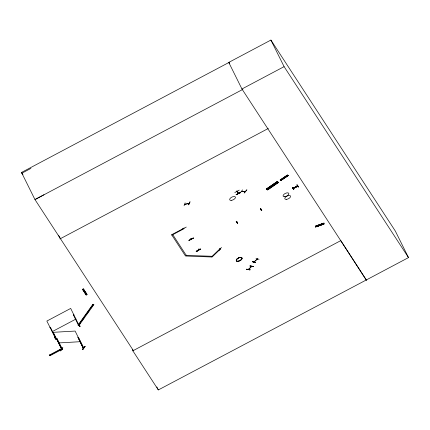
<?xml version="1.0" encoding="UTF-8"?>
<svg xmlns="http://www.w3.org/2000/svg" width="430" height="430" viewBox="0 0 430 430"><rect width="100%" height="100%" fill="white"/><g stroke="black" fill="none" stroke-linecap="round" stroke-linejoin="round"><path stroke-width="0.64" d="M62.06 348.891L61.528 349.02L61.791 349.418M62.248 349.278L56.932 338.652L62.253 349.262L61.818 349.284L62.178 349.262M219.945 249.099L219.676 249.099M293.781 189.415L292.4 187.27L293.583 189.571L293.749 189.275M277.646 181.858L277.259 181.498L266.304 189.119L266.67 189.356L277.651 181.852L277.248 181.594M278.194 182.207L278.559 182.444L267.573 189.926L267.202 189.695L278.205 182.153L267.202 189.695L267.438 189.85M278.42 182.352L267.573 189.926M287.466 174.988L280.269 180.105M280.123 180.014L287.53 175.069M288.036 175.386L288.299 175.564L280.731 180.406L288.057 175.402M288.191 175.413L280.865 180.482L288.304 175.558M191.264 239.144L191.038 238.752M191.56 239.435L191.468 239.241M237.14 191.699L236.806 191.081M55.244 338.098L55.744 337.84M55.588 337.539L55.061 337.695L55.508 337.582M55.448 337.491L55.706 337.98L50.417 327.235L50.014 327.445L50.417 327.235M78.824 325.725L78.561 325.22M260.94 209.577L260.44 209.835L260.983 209.647M185.131 202.858L184.072 205.75M190.092 201.821L188.614 204.879L189.877 201.896M248.411 269.438L251.641 266.412L251.249 266.638M248.529 269.459L248.76 269.099M246.567 269.336L250.013 269.873L246.75 269.191M250.147 269.701L246.691 269.207L250.018 269.879M254.178 261.972L254.254 261.719M252.437 261.644L255.571 262.407M255.441 262.531L252.249 261.768M55.701 337.969L55.33 338.039M78.717 325.655L79.211 325.505L79.023 325.101M260.489 209.813L260.892 209.598M92.88 304.338L78.067 325.096L78.233 325.429L79.029 325.381L93.842 304.623L93.675 304.289L92.88 304.338L93.047 304.671L78.233 325.429M79.254 324.505L80.421 322.865M82.372 320.135L84.71 316.856M86.661 314.126L88.999 310.847M90.95 308.116L93.675 304.289M56.932 338.652L56.486 338.775L56.851 338.759M61.571 349.02L61.839 349.3M62.775 347.574L60.635 350.912M62.828 347.762L60.582 350.88M83.248 348.176L83.011 347.784L83.479 347.623L83.656 348.144L83.243 348.166L78.045 337.432L78.416 337.41L83.732 348.02L83.302 348.042L83.662 348.026M78.416 337.41L77.97 337.539M83.065 347.892L83.398 347.773M83.2 348.171L78.045 337.432M84.748 346.327L85.027 346.499L82.571 349.649L84.731 346.317L85.043 346.521M82.469 349.429L84.86 346.505M82.78 349.617L85.011 346.494M199.058 248.696L196.978 251.776M221.445 247.438L218.972 250.507M240.069 193.016L242.601 189.867M246.772 189.867L244.202 193.022L246.911 189.867M198.493 250.083L198.166 250.007L198.601 250.185M257.43 259.064L257.194 259.274M186.593 255.42L186.072 256.027L212.124 257L220.676 248.814L220.02 248.701L211.469 256.887L211.99 256.28L186.593 255.42L186.426 255.087M54.486 336.926L55.916 339.162L55.669 339.291L54.562 337.093M237.43 223.423L237.682 223.321L236.328 221.23L237.629 223.277M248.615 269.395L251.641 266.412M292.438 187.416L293.835 189.442M256.017 258.441L259.037 259.295M254.125 261.999L257.269 259.027M255.447 262.558L252.388 261.633M189.157 203.465L184.825 204.357M198.198 250.217L198.649 250.174L198.192 250.335M277.286 181.567L266.272 189.093L266.681 189.35M266.433 189.2L277.431 181.713M266.455 189.216L277.533 181.723M280.209 180.068L287.616 175.08M245.423 191.511L241.547 191.511M237.478 222.138L237.059 222.326M219.778 248.954L219.542 248.701M83.13 347.671L83.592 348.176L75.132 331.062L53.277 332.32L61.764 349.418M21.887 173.215L30.912 168.393M43.989 194.747L34.964 199.568L21.5 172.441L229.41 62.226M228.755 62.414L270.911 40.065L395.31 231.023L408.5 257.591L366.344 279.941L241.945 88.989L228.755 62.414L229.47 63.516M241.945 88.989L284.101 66.639L408.5 257.591M242.875 89.354L34.964 199.568L133.343 350.579L132.859 350.842L132.795 349.601M59.942 238.919L268.341 128.446M171.731 234.801L171.898 235.129L183.814 228.814L183.556 228.421L171.64 234.737L185.491 256L186.362 255.544L172.769 234.673M82.501 289.288L83.372 288.831L86.908 294.254L87.07 294.588L86.204 295.05L82.501 289.288L86.204 295.05M82.668 289.621L83.533 289.164L87.07 294.588M296.974 185.034L297.221 184.895L298.549 186.937L298.302 187.072L296.92 184.862M293.023 188.195L297.533 185.884L293.072 188.265M295.953 186.889L297.721 186.174L293.163 188.367M52.132 331.686L75.965 319.055M49.563 354.992L61.474 348.671L61.898 349.402L49.982 355.717L49.563 354.992L49.982 355.717M49.724 355.32L61.641 349.004M58.899 350.574L60.598 349.671M366.51 280.5L340.77 240.628L132.838 350.81L158.326 389.935L366.344 279.941M239.236 190.119L234.807 192.554M237.704 193.554L239.945 192.377M238.279 193.29L239.962 192.409M236.134 194.656L240.682 192.414L236.129 194.639M181.75 229.351L186.276 227.072M191.151 238.962L191.092 239.241L190.759 238.682M191.619 238.688L192.753 238.129M188.931 240.381L193.527 238.032L188.921 240.365M188.996 240.483L193.473 237.957M236.387 221.267L236.134 221.391L237.435 223.45M237.51 221.993L237.166 222.299M261.843 210.485C258.64 206.325 262.149 209.566 261.612 210.635L260.36 208.523M73.444 315.023L73.89 314.884L73.444 315.023L78.717 325.752L79.136 325.558L70.687 308.428L46.854 321.06L55.395 338.141L55.131 337.641M196.155 251.297L200.633 248.943M196.236 251.426L200.713 249.072L196.182 251.34M78.432 324.209L79.84 326.477L80.087 326.348L78.475 324.209M54.368 337.233L54.508 336.889M55.293 338.077L55.787 337.91M249.921 266.041L253.329 266.552M315.55 226.363L323.978 223.267L315.55 226.363L315.507 226.019L323.978 223.084M323.983 223.105L315.561 226.175M323.946 223.939L315.496 226.965L323.94 224.111M315.523 226.906L323.946 223.799L323.94 224.095L315.529 226.965M184.878 204.223L189.221 203.347M245.181 191.371L245.455 191.371M257.371 258.973L253.979 262.004M236.962 191.001L237.226 191.404M237.011 191.49L238.295 193.522L238.053 193.102M184.148 228.266L184.008 228.368M191.173 238.951L191.038 239.241M198.321 250.179L198.359 249.916M298.302 187.072L296.985 184.975M61.882 349.02L61.587 349.047M237.166 191.409L238.473 193.371M93.047 304.671L93.842 304.623M58.555 342.946L80.405 341.689M61.759 349.407L62.173 349.386L62.017 348.891M241.972 191.371L241.617 191.388L245.508 191.404M21.5 172.441L22.957 174.677M191.113 238.956L191.071 238.709M78.76 324.279L80.087 326.338L79.84 326.477M78.582 325.472L78.674 325.682M54.545 337.115L55.841 339.168M240.666 192.377L236.204 194.763M58.475 235.172L60.431 238.661M270.911 40.065L284.101 66.639M236.812 191.135L237 191.506M183.39 228.088L183.556 228.421M156.843 386.952L158.326 389.935M83.372 288.831L83.533 289.164M56.561 338.668L61.898 349.402M250.066 265.939L253.506 266.46L250.061 265.928M297.77 186.249L293.303 188.619L297.78 186.271M237.747 261.284A3.15 1.505 -26.4 0 0 242.031 258.247A3.15 1.505 -26.4 0 0 237.613 258.5A3.15 1.505 -26.4 0 0 237.747 261.284A3.15 1.505 -26.4 0 0 242.036 258.258A3.144 1.5 -26.4 0 0 237.618 258.511A3.15 1.505 -26.4 0 0 237.752 261.295A3.144 1.5 -26.4 0 0 242.025 258.253A3.15 1.505 -26.4 0 0 237.618 258.511A3.144 1.5 -26.4 0 0 237.752 261.284M231.173 200.375A3.15 1.505 -26.4 0 0 235.457 197.338A3.15 1.505 -26.4 0 0 231.039 197.596A3.15 1.505 -26.4 0 0 231.173 200.375M284.585 196.709A3.144 1.5 -26.4 0 0 288.858 193.683A3.144 1.5 -26.4 0 0 284.45 193.935A3.144 1.5 -26.4 0 0 284.585 196.709M286.315 199.369A3.144 1.5 -26.4 0 0 290.589 196.338A3.144 1.5 -26.4 0 0 286.181 196.591A3.144 1.5 -26.4 0 0 286.315 199.369"/></g></svg>
